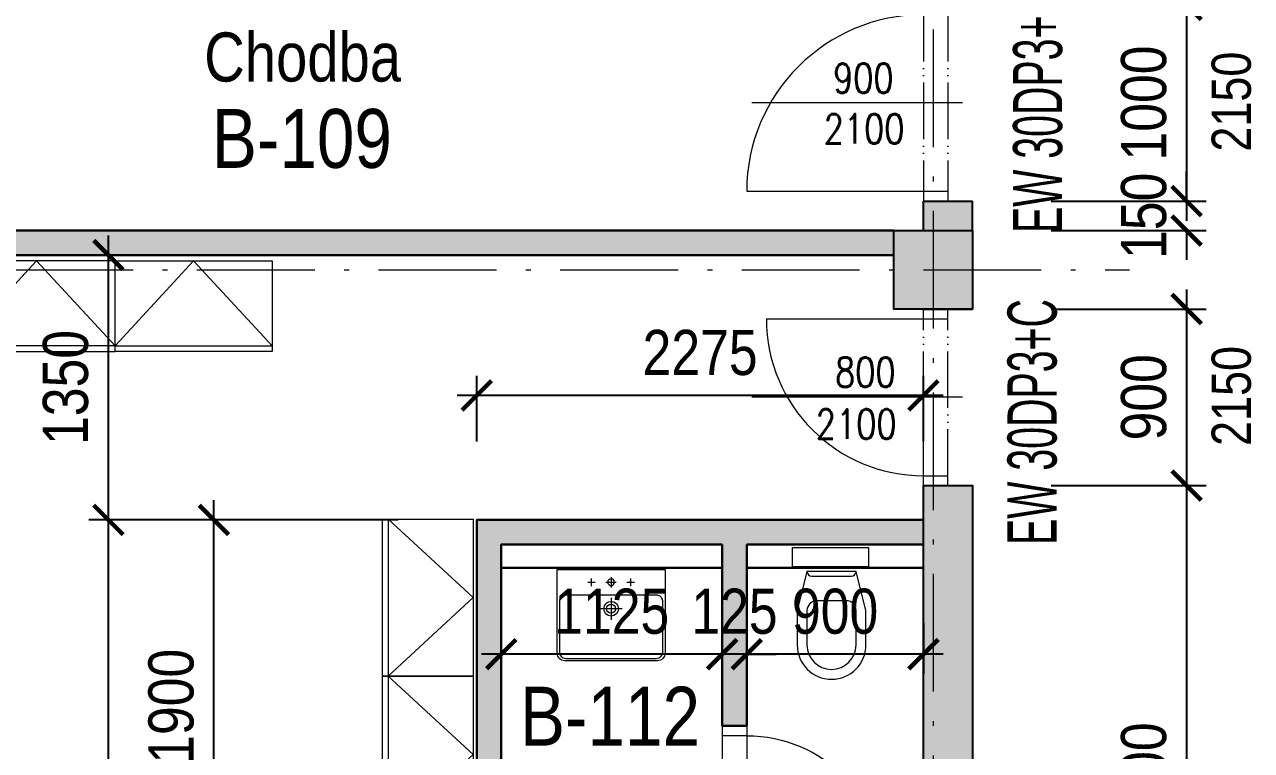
# Model space of a CAD drawing. Header units: millimetres. Extents: x 325046 to 1268204, y 1875583 to 2761998.
# Drawn here: x 713451 to 719699, y 2474443 to 2478143 of the extents above; entities that cross this region are included whole.
import ezdxf
from ezdxf.enums import TextEntityAlignment as Align

# ---------------------------------------------------------------- set-up
doc = ezdxf.new("R2010")
doc.units = ezdxf.units.MM
doc.header["$LTSCALE"] = 100
doc.header["$PDMODE"] = 65
doc.linetypes.add('ACAD_ISO05W100', pattern=[33, 24, -3, 0, -3, 0, -3])
doc.linetypes.add('ACAD_ISO10W100', pattern=[18.5, 12, -3, 0.5, -3])
for name, color, linetype, lineweight, true_color in [('DVEŘE - POPIS', 7, 'Continuous', 5, 0x008a22), ('INTERIÉR', 7, 'Continuous', 5, 0xa65930), ('otvory', 7, 'Continuous', 20, 0xb30000), ('PO - dveře a odolnosti', 7, 'Continuous', 9, 0xc51645), ('PŘÍČKY - SDK', 7, 'Continuous', 30, 0x6a1174), ('SANITA  - NOVÁ', 7, 'Continuous', 13, 0x3f3fde)]:
    doc.layers.add(name, color=color, linetype=linetype, lineweight=lineweight, true_color=true_color)
for name, color, linetype in [('kóty 100', 5, 'Continuous'), ('PŘÍČKY - ZDĚNÉ', 4, 'Continuous'), ('ČÍSLO MÍSTNOSTI', 4, 'Continuous'), ('ŽB- SLOUPY', 3, 'Continuous')]:
    doc.layers.add(name, color=color, linetype=linetype)
for name, color, linetype, lineweight in [('Objekty - osy', 5, 'ACAD_ISO10W100', 20), ('ŠRAF-YTONG', 54, 'Continuous', 9), ('ŽB - Šraf-prefa', 253, 'Continuous', 13)]:
    doc.layers.add(name, color=color, linetype=linetype, lineweight=lineweight)
doc.layers.add('POPIS MÍSTNOSTÍ', color=7, linetype='Continuous', true_color=0x072bf2)
doc.layers.add('ŠRAF - SDK', color=7, linetype='Continuous', true_color=0xfbe0ee)
doc.styles.add('ARIAL NARROW', font='ARIALN.TTF')
doc.styles.add('FSIMPLEX', font='simplex.shx')
doc.dimstyles.new('100', dxfattribs={"dimscale": 100, "dimtxt": 2.3, "dimasz": 1.5, "dimexe": 1, "dimexo": 4, "dimgap": 1, "dimtad": 1, "dimdec": 0, "dimzin": 0, "dimdsep": 46, "dimtxsty": 'ARIAL NARROW', "dimblk": 'ARCHTICK', "dimcen": 4, "dimdle": 1, "dimclrd": 256, "dimclre": 256, "dimclrt": 7, "dimadec": 0, "dimazin": 0, "dimtfac": 1, "dimtdec": 0, "dimtix": 1, "dimtofl": 0, "dimtmove": 0, "dimatfit": 2, "dimldrblk": 'OBLIQUE', "dimfxl": 1, "dimtolj": 1, "dimtzin": 0, "dimlwd": -1, "dimlwe": -1, "dimarcsym": 1})

# ---------------------------------------------------------------- blocks, each defined once
blk = doc.blocks.new('A$C32F32A5B')
at = {"layer": 'SANITA  - NOVÁ', "ltscale": 2, "transparency": 33554687}
for p, q in [((-0.001800652593374252, 0.0001091752201318741), (-0.001800652593374252, 98.2789365965873)), ((-0.001800652593374252, 98.2789365965873), (386.5865066759288, 98.2789365965873)), ((386.5865066759288, 98.2789365965873), (386.5865066759288, 0.0001091752201318741)), ((386.5865066759288, 0.0001091752201318741), (-0.001800652593374252, 0.0001091752201318741))]:
    blk.add_line(p, q, dxfattribs=at)
for points in [[(313.1177757931873, 120.7938697496429), (363.1177757931873, 320.7938697496429), (363.1177757931873, 495.7938697496429, 1), (13.11777579318732, 495.7938697496429), (13.11777579318732, 320.7938697496429), (63.11777579318732, 120.7938697496429)], [(113.1177757931873, 270.7938697496429), (263.1177757931873, 270.7938697496429, 0.41), (313.1177757931873, 320.7938697496429), (313.1177757931873, 495.7938697496429, 1), (63.11777579318732, 495.7938697496429), (63.11777579318732, 320.7938697496429, 0.41), (113.1177757931873, 270.7938697496429)], [(63.11777579318732, 120.7938697496429), (313.1177757931873, 120.7938697496429, 0.41), (288.1177757931873, 145.7938697496429), (88.11777579318732, 145.7938697496429, 0.41), (63.11777579318732, 120.7938697496429)]]:
    blk.add_lwpolyline(points, format="xyb", dxfattribs=at)
blk = doc.blocks.new('A$C2DFD14CC')
at = {"layer": 'otvory', "linetype": 'ACAD_ISO05W100', "ltscale": 0.12}
for p, q in [((75.001698322827, 0.0001610941253602505), (75.001698322827, 800.0001610941254)), ((200.0016842472833, 0.0001610941253602505), (200.0016842472833, 800.0001610941254))]:
    blk.add_line(p, q, dxfattribs=at)
at = {"layer": 'otvory'}
for p, q in [((900.0016842472833, 750.0001610941254), (75.001698322827, 750.0001610941254)), ((200.0016842472833, 50.00016109412536), (75.00169832259417, 50.00016109412536))]:
    blk.add_line(p, q, dxfattribs=at)
at = {"layer": 'otvory', "ltscale": 2, "transparency": 33554687}
blk.add_line((0.001684247283264995, 400.0001610941254), (900.0016842472833, 400.0001610941254), dxfattribs=at)
blk.add_arc((200.0016842472833, 750.0001610941254), 700, 270, 0, dxfattribs=at)
blk = doc.blocks.new('umyvadlo')
for points in [[(-100.0014756694651, -84.50130206244086), (-100.0014756694651, -64.98828123398577), (-100.0014756694651, -45.4862847110835)], [(-2.10338e-11, -38.75594617109943), (-2.10338e-11, -91.24817706075413)], [(100.001475669423, -84.50130206244086), (100.001475669423, -64.98828123398577), (100.001475669423, -45.4862847110835)], [(-80.49947914656285, -64.99930553953857), (-100.0014756694651, -64.99930553953857), (-119.497960039591, -64.99930553953857)], [(26.24887152119453, -64.99930553953857), (-26.2488715212366, -64.99930553953857)], [(119.4979600395489, -64.99930553953857), (100.001475669423, -64.99930553953857), (80.49947914652077, -64.99930553953857)], [(-2.10338e-11, -143.8175780892784), (-2.10338e-11, -256.1883245889636)], [(-56.19088540263998, -200.002951339121), (56.18537324982151, -200.002951339121)]]:
    blk.add_lwpolyline(points)
for points in [[(274.9957898617856, -2.328306e-10), (274.9957898617856, -2.328306e-10), (-275.0068141673804, -2.328306e-10), (-275.0068141673804, -2.328306e-10)], [(-275.0068141673804, -2.328306e-10), (-275.0068141673804, -2.328306e-10), (-275.0068141673804, -418.840928714967), (-275.0068141673804, -418.840928714967)], [(274.9957898617856, -418.840928714967), (274.9957898617856, -418.840928714967), (274.9957898617856, -2.328306e-10), (274.9957898617856, -2.328306e-10)], [(-275.0068141673804, -418.840928714967), (-275.0068141673804, -418.840928714967), (-274.9627169451693, -427.1367186434487), (-274.9627169451693, -427.1367186434487)], [(-274.9627169451693, -427.1367186434487), (-274.5272568758337, -436.7609373910427), (-270.6081162518135, -446.1150606525928), (-263.9108506284878, -453.0603731508566)], [(263.8998263228929, -453.0603731508566), (270.5970919462186, -446.1150606525928), (274.5162325702388, -436.7609373910427), (274.9516926395744, -427.1367186434487)], [(274.9516926395744, -427.1367186434487), (274.9516926395744, -427.1367186434487), (274.9957898617856, -418.840928714967), (274.9957898617856, -418.840928714967)], [(-263.9108506284878, -453.0603731508566), (-256.5741752830998, -460.6781682878411), (-246.2609374384558, -465.0107203700913), (-235.6941405660975, -465.0107203700913)], [(-235.6941405660975, -465.0107203700913), (-235.6941405660975, -465.0107203700913), (-0.0055121527974347, -465.0107203700913), (-0.0055121527974347, -465.0107203700913)], [(-0.0055121527974347, -465.0107203700913), (-0.0055121527974347, -465.0107203700913), (235.6776041077262, -465.0107203700913), (235.6776041077262, -465.0107203700913)], [(235.6776041077262, -465.0107203700913), (246.2499131328609, -465.0107203700913), (256.5631509775049, -460.6781682878411), (263.8998263228929, -453.0603731508566)]]:
    blk.add_open_spline(points, degree=3)
for points, knots in [([(17.50108506504814, -64.99930553953857), (17.50108506504814, -55.33650172250982), (9.668315969784107, -47.50373262724582), (-2.10338e-11, -47.50373262724582), (-9.657291664273377, -47.50373262724582), (-17.50108506509021, -55.33650172250982), (-17.50108506509021, -64.99930553953857), (-17.50108506509021, -74.66210935656731), (-9.657291664273377, -82.50039060460773), (-2.10338e-11, -82.50039060460773), (9.668315969784107, -82.50039060460773), (17.50108506504814, -74.66210935656731), (17.50108506504814, -64.99930553953857)], [0, 0, 0, 0, 1, 1, 1, 2, 2, 2, 3, 3, 3, 4, 4, 4, 4]), ([(-0.0055121527974347, -453.2918835674654), (-0.0055121527974347, -453.2918835674654), (230.98676209501, -453.2918835674654), (230.98676209501, -453.2918835674654), (248.8681857016509, -453.2918835674654), (263.2824652119361, -438.3980467656333), (263.2824652119361, -420.6434026728498), (263.2824652119361, -420.6434026728498), (263.2824652119361, -170.8161023880844), (263.2824652119361, -170.8161023880844), (263.2824652119361, -170.8161023880844), (263.2824652119361, -164.7802950979267), (263.2824652119361, -164.7802950979267), (263.2879773647125, -158.3917100300793), (262.3068141705133, -152.5157551704372), (258.9940103518971, -147.0256510051431), (256.3040797970141, -142.5663194090357), (252.5227429924039, -138.7078124655559), (248.113020771284, -135.924175313474), (243.1796440364063, -132.8042968420317), (237.7005641766649, -131.4758680229194), (231.8907551503397, -131.4262586479318), (231.8907551503397, -131.4262586479318), (231.8907551503397, -131.4207464951554), (231.8907551503397, -131.4207464951554), (231.8907551503397, -131.4207464951554), (-0.0055121527974347, -131.4207464951554), (-0.0055121527974347, -131.4207464951554), (-0.0055121527974347, -131.4207464951554), (-0.0055121527974347, -131.4207464951554), (-0.0055121527974347, -131.4207464951554), (-0.0055121527974347, -131.4207464951554), (-231.9017794559345, -131.4207464951554), (-231.9017794559345, -131.4207464951554), (-231.9017794559345, -131.4207464951554), (-231.9017794559345, -131.4262586479318), (-231.9017794559345, -131.4262586479318), (-237.7060763294834, -131.4758680229194), (-243.1906683420011, -132.8042968420317), (-248.1295572296553, -135.924175313474), (-252.5392794507751, -138.7078124655559), (-256.3095919498326, -142.5663194090357), (-259.005034657492, -147.0256510051431), (-262.3178384761082, -152.5157551704372), (-263.2990016703074, -158.3917100300793), (-263.293489517531, -164.7802950979267), (-263.293489517531, -164.7802950979267), (-263.293489517531, -170.8161023880844), (-263.293489517531, -170.8161023880844), (-263.293489517531, -170.8161023880844), (-263.293489517531, -420.6434026728498), (-263.293489517531, -420.6434026728498), (-263.293489517531, -438.3980467656333), (-248.8792100072457, -453.2918835674654), (-230.9977864006049, -453.2918835674654), (-230.9977864006049, -453.2918835674654), (-0.0055121527974347, -453.2918835674654), (-0.0055121527974347, -453.2918835674654)], [0, 0, 0, 0, 1, 1, 1, 2, 2, 2, 3, 3, 3, 4, 4, 4, 5, 5, 5, 6, 6, 6, 7, 7, 7, 8, 8, 8, 9, 9, 9, 10, 10, 10, 11, 11, 11, 12, 12, 12, 13, 13, 13, 14, 14, 14, 15, 15, 15, 16, 16, 16, 17, 17, 17, 18, 18, 18, 19, 19, 19, 19]), ([(-37.46059026843366, -200.002951339121), (-37.46059026843366, -179.3158419692928), (-20.68710936984925, -162.5423610707084), (-2.10338e-11, -162.5423610707084), (20.68710936980719, -162.5423610707084), (37.4605902683916, -179.3158419692928), (37.4605902683916, -200.002951339121), (37.4605902683916, -220.6900607089492), (20.68710936980719, -237.4580294547572), (-2.10338e-11, -237.4580294547572), (-20.68710936984925, -237.4580294547572), (-37.46059026843366, -220.6900607089492), (-37.46059026843366, -200.002951339121)], [0, 0, 0, 0, 1, 1, 1, 2, 2, 2, 3, 3, 3, 4, 4, 4, 4]), ([(-22.99670138316075, -200.002951339121), (-22.99670138316075, -187.2974391895196), (-12.69999999684603, -177.0007378032049), (-2.10338e-11, -177.0007378032049), (12.69999999680396, -177.0007378032049), (22.99670138311868, -187.2974391895196), (22.99670138311868, -200.002951339121), (22.99670138311868, -212.702951335946), (12.69999999680396, -223.0051648750371), (-2.10338e-11, -223.0051648750371), (-12.69999999684603, -223.0051648750371), (-22.99670138316075, -212.702951335946), (-22.99670138316075, -200.002951339121)], [0, 0, 0, 0, 1, 1, 1, 2, 2, 2, 3, 3, 3, 4, 4, 4, 4])]:
    blk.add_open_spline(points, degree=3, knots=knots)
blk = doc.blocks.new('A$C2DA8013F')
at = {"layer": 'otvory', "linetype": 'ACAD_ISO05W100', "ltscale": 0.12}
for p, q in [((874.6327566873806, -0.0002101962454617023), (874.6327566873806, 899.9997898037545)), ((999.6327426118369, -0.0002101962454617023), (999.6327426118369, 899.9997898037545))]:
    blk.add_line(p, q, dxfattribs=at)
at = {"layer": 'otvory'}
for p, q in [((74.6327566873806, 849.9997898046859), (999.6327426118369, 849.9997898037545)), ((874.6327566873806, 49.99978980375454), (999.6327426120697, 49.99978980375454))]:
    blk.add_line(p, q, dxfattribs=at)
at = {"layer": 'otvory', "ltscale": 2, "transparency": 33554687}
blk.add_line((1073.652144049047, 449.9901728676632), (0.001053061088896357, 449.9901728681289), dxfattribs=at)
blk.add_arc((874.6327566873806, 849.9997898037545), 800, 180, 270, dxfattribs=at)
blk = doc.blocks.new('A$C2EF056AC')
at = {"layer": 'otvory', "linetype": 'ACAD_ISO05W100', "ltscale": 0.12}
for p, q in [((900.0003540553153, 999.9997896859422), (900.0003540553153, -0.0002103140577673912)), ((1025.000339979772, 999.9997896859422), (1025.000339979772, -0.0002103140577673912))]:
    blk.add_line(p, q, dxfattribs=at)
at = {"layer": 'otvory'}
for p, q in [((900.0003540553153, 949.9997896859422), (1025.000339980004, 949.9997896859422)), ((0.0003540553152561188, 49.99978968594223), (1025.000339979772, 49.99978968594223))]:
    blk.add_line(p, q, dxfattribs=at)
at = {"layer": 'otvory', "ltscale": 2, "transparency": 33554687}
blk.add_line((1099.019741417025, 500.0094066220336), (25.3686504290672, 500.0094066215679), dxfattribs=at)
blk.add_arc((900.0003540553153, 49.99978968594223), 900, 90, 180, dxfattribs=at)
blk = doc.blocks.new('_ARCHTICK')
at = {"color": 0, "linetype": 'ByBlock', "const_width": 0.15}
blk.add_lwpolyline([(-0.5, -0.5), (0.5, 0.5)], dxfattribs=at)
blk = doc.blocks.new('*D584')
at = {"layer": 'Defpoints', "color": 0, "ltscale": 100, "transparency": 16777216}
for p in [(718278.6602208356, 2478242.724706928), (718278.6602208464, 2477242.724706928), (719369.0436196662, 2477242.724706928)]:
    blk.add_point(p, dxfattribs=at)
at = {"layer": 'kóty 100', "ltscale": 100, "transparency": 16777216}
for p, q in [((719369.0436196662, 2478342.724706928), (719369.0436196662, 2477142.724706928)), ((718678.6602208356, 2478242.724706928), (719469.0436196662, 2478242.724706928)), ((718678.6602208464, 2477242.724706928), (719469.0436196662, 2477242.724706928))]:
    blk.add_line(p, q, dxfattribs=at)
at = {"layer": 'kóty 100', "ltscale": 100, "transparency": 16777216, "xscale": 150, "yscale": 150, "zscale": 150}
for p, rotation in [((719369.0436196662, 2478242.724706928), 90), ((719369.0436196662, 2477242.724706928), 270)]:
    blk.add_blockref('_ARCHTICK', p, dxfattribs=dict(at, rotation=rotation))
at = {"layer": 'kóty 100', "color": 7, "ltscale": 100, "transparency": 16777216, "insert": (719151.6118324898, 2477742.724706928), "char_height": 230, "attachment_point": 5, "rotation": 90, "style": 'ARIAL NARROW'}
blk.add_mtext('\\A1;1000', dxfattribs=at)
blk = doc.blocks.new('_Oblique')
at = {"color": 0, "lineweight": -2}
blk.add_line((-0.5, -0.5), (0.5, 0.5), dxfattribs=at)
blk = doc.blocks.new('*D585')
at = {"layer": 'Defpoints', "color": 0, "ltscale": 100, "transparency": 16777216}
for p in [(718278.6602208464, 2477242.724706928), (718278.6602208464, 2477092.724706928), (719369.0436196662, 2477092.724706928)]:
    blk.add_point(p, dxfattribs=at)
at = {"layer": 'kóty 100', "ltscale": 100, "transparency": 16777216}
for p, q in [((719369.0436196662, 2477242.724706928), (719369.0436196662, 2477392.724706928)), ((718678.6602208464, 2477242.724706928), (719469.0436196662, 2477242.724706928)), ((718678.6602208464, 2477092.724706928), (719469.0436196662, 2477092.724706928)), ((719369.0436196662, 2477092.724706928), (719369.0436196662, 2476942.724706928))]:
    blk.add_line(p, q, dxfattribs=at)
at = {"layer": 'kóty 100', "ltscale": 100, "transparency": 16777216, "xscale": 150, "yscale": 150, "zscale": 150}
for p, rotation in [((719369.0436196662, 2477242.724706928), 270), ((719369.0436196662, 2477092.724706928), 90)]:
    blk.add_blockref('_ARCHTICK', p, dxfattribs=dict(at, rotation=rotation))
at = {"layer": 'kóty 100', "color": 7, "ltscale": 100, "transparency": 16777216, "insert": (719151.6118324898, 2477167.724706928), "char_height": 230, "attachment_point": 5, "rotation": 90, "style": 'ARIAL NARROW'}
blk.add_mtext('\\A1;150', dxfattribs=at)
blk = doc.blocks.new('*D586')
at = {"layer": 'Defpoints', "color": 0, "ltscale": 100, "transparency": 16777216}
for p in [(718278.6602207308, 2476692.724706928), (718278.6602207617, 2475792.724706928), (719369.0436196662, 2475792.724706928)]:
    blk.add_point(p, dxfattribs=at)
at = {"layer": 'kóty 100', "ltscale": 100, "transparency": 16777216}
for p, q in [((719369.0436196662, 2476792.724706928), (719369.0436196662, 2475692.724706928)), ((718678.6602207308, 2476692.724706928), (719469.0436196662, 2476692.724706928)), ((718678.6602207617, 2475792.724706928), (719469.0436196662, 2475792.724706928))]:
    blk.add_line(p, q, dxfattribs=at)
at = {"layer": 'kóty 100', "ltscale": 100, "transparency": 16777216, "xscale": 150, "yscale": 150, "zscale": 150}
for p, rotation in [((719369.0436196662, 2476692.724706928), 90), ((719369.0436196662, 2475792.724706928), 270)]:
    blk.add_blockref('_ARCHTICK', p, dxfattribs=dict(at, rotation=rotation))
at = {"layer": 'kóty 100', "color": 7, "ltscale": 100, "transparency": 16777216, "insert": (719151.6118324898, 2476242.724706928), "char_height": 230, "attachment_point": 5, "rotation": 90, "style": 'ARIAL NARROW'}
blk.add_mtext('\\A1;900', dxfattribs=at)
blk = doc.blocks.new('*D587')
at = {"layer": 'Defpoints', "color": 0, "ltscale": 100, "transparency": 16777216}
for p in [(718278.6602207617, 2475792.724706928), (718198.6602213827, 2472792.724759825), (719369.0436190452, 2472792.724759825)]:
    blk.add_point(p, dxfattribs=at)
at = {"layer": 'kóty 100', "ltscale": 100, "transparency": 16777216}
for p, q in [((719369.0436190452, 2475892.724706928), (719369.0436190452, 2472692.724759825)), ((718678.6602207617, 2475792.724706928), (719469.0436190452, 2475792.724706928)), ((718598.6602213827, 2472792.724759825), (719469.0436190452, 2472792.724759825))]:
    blk.add_line(p, q, dxfattribs=at)
at = {"layer": 'kóty 100', "ltscale": 100, "transparency": 16777216, "xscale": 150, "yscale": 150, "zscale": 150}
for p, rotation in [((719369.0436190452, 2475792.724706928), 90), ((719369.0436190452, 2472792.724759825), 270)]:
    blk.add_blockref('_ARCHTICK', p, dxfattribs=dict(at, rotation=rotation))
at = {"layer": 'kóty 100', "color": 7, "ltscale": 100, "transparency": 16777216, "insert": (719151.6118318688, 2474292.724733376), "char_height": 230, "attachment_point": 5, "rotation": 90, "style": 'ARIAL NARROW'}
blk.add_mtext('\\A1;3000', dxfattribs=at)
blk = doc.blocks.new('*D601')
at = {"layer": 'Defpoints', "color": 0, "ltscale": 100, "transparency": 16777216}
for p in [(713877.7634677794, 2475617.72470694), (714941.7551836295, 2475617.72470694), (714941.7551835976, 2470692.724706894)]:
    blk.add_point(p, dxfattribs=at)
at = {"layer": 'kóty 100', "ltscale": 100, "transparency": 16777216}
for p, q in [((713877.7634677794, 2470592.724706894), (713877.7634677794, 2475717.72470694)), ((714541.7551836295, 2475617.72470694), (713777.7634677794, 2475617.72470694)), ((714541.7551835976, 2470692.724706894), (713777.7634677794, 2470692.724706894))]:
    blk.add_line(p, q, dxfattribs=at)
at = {"layer": 'kóty 100', "ltscale": 100, "transparency": 16777216, "xscale": 150, "yscale": 150, "zscale": 150}
for p, rotation in [((713877.7634677794, 2475617.72470694), 90), ((713877.7634677794, 2470692.724706894), 270)]:
    blk.add_blockref('_ARCHTICK', p, dxfattribs=dict(at, rotation=rotation))
at = {"layer": 'kóty 100', "color": 7, "ltscale": 100, "transparency": 16777216, "insert": (713660.331680603, 2473155.224706917), "char_height": 230, "attachment_point": 5, "rotation": 90, "style": 'ARIAL NARROW'}
blk.add_mtext('\\A1;4925', dxfattribs=at)
blk = doc.blocks.new('*D602')
at = {"layer": 'Defpoints', "color": 0, "ltscale": 100, "transparency": 16777216}
for p in [(713877.7634677794, 2476967.724706928), (713877.7634677794, 2476967.724706928), (714941.7551836295, 2475617.72470694)]:
    blk.add_point(p, dxfattribs=at)
at = {"layer": 'kóty 100', "ltscale": 100, "transparency": 16777216}
for p, q in [((713877.7634677794, 2475517.72470694), (713877.7634677794, 2477067.724706928)), ((713477.7634677794, 2476967.724706928), (713777.7634677794, 2476967.724706928)), ((714541.7551836295, 2475617.72470694), (713777.7634677794, 2475617.72470694))]:
    blk.add_line(p, q, dxfattribs=at)
at = {"layer": 'kóty 100', "ltscale": 100, "transparency": 16777216, "xscale": 150, "yscale": 150, "zscale": 150}
for p, rotation in [((713877.7634677794, 2476967.724706928), 90), ((713877.7634677794, 2475617.72470694), 270)]:
    blk.add_blockref('_ARCHTICK', p, dxfattribs=dict(at, rotation=rotation))
at = {"layer": 'kóty 100', "color": 7, "ltscale": 100, "transparency": 16777216, "insert": (713660.331680603, 2476292.724706934), "char_height": 230, "attachment_point": 5, "rotation": 90, "style": 'ARIAL NARROW'}
blk.add_mtext('\\A1;1350', dxfattribs=at)
blk = doc.blocks.new('*D605')
at = {"layer": 'Defpoints', "color": 0, "ltscale": 100, "transparency": 16777216}
for p in [(714415.2691938523, 2475617.72470694), (715753.660220823, 2475617.72470694), (715119.4890552164, 2473717.724707065)]:
    blk.add_point(p, dxfattribs=at)
at = {"layer": 'kóty 100', "ltscale": 100, "transparency": 16777216}
for p, q in [((714415.2691938523, 2473617.724707065), (714415.2691938523, 2475717.72470694)), ((715353.660220823, 2475617.72470694), (714315.2691938523, 2475617.72470694)), ((714719.4890552164, 2473717.724707065), (714315.2691938523, 2473717.724707065))]:
    blk.add_line(p, q, dxfattribs=at)
at = {"layer": 'kóty 100', "ltscale": 100, "transparency": 16777216, "xscale": 150, "yscale": 150, "zscale": 150}
for p, rotation in [((714415.2691938523, 2475617.72470694), 90), ((714415.2691938523, 2473717.724707065), 270)]:
    blk.add_blockref('_ARCHTICK', p, dxfattribs=dict(at, rotation=rotation))
at = {"layer": 'kóty 100', "color": 7, "ltscale": 100, "transparency": 16777216, "insert": (714197.8374066759, 2474667.724707003), "char_height": 230, "attachment_point": 5, "rotation": 90, "style": 'ARIAL NARROW'}
blk.add_mtext('\\A1;1900', dxfattribs=at)
blk = doc.blocks.new('*D734')
at = {"layer": 'Defpoints', "color": 0, "ltscale": 100, "transparency": 16777216}
for p in [(717128.6602208752, 2475492.724706928), (718028.6602207702, 2475492.724706928), (717128.6602208752, 2474933.440208607)]:
    blk.add_point(p, dxfattribs=at)
at = {"layer": 'kóty 100', "ltscale": 100, "transparency": 16777216}
for p, q in [((717128.6602208752, 2475092.724706928), (717128.6602208752, 2474833.440208607)), ((718028.6602207702, 2475092.724706928), (718028.6602207702, 2474833.440208607)), ((718128.6602207702, 2474933.440208607), (717028.6602208752, 2474933.440208607))]:
    blk.add_line(p, q, dxfattribs=at)
at = {"layer": 'kóty 100', "ltscale": 100, "transparency": 16777216, "xscale": 150, "yscale": 150, "zscale": 150, "rotation": 180}
blk.add_blockref('_ARCHTICK', (717128.6602208752, 2474933.440208607), dxfattribs=at)
at = {"layer": 'kóty 100', "ltscale": 100, "transparency": 16777216, "xscale": 150, "yscale": 150, "zscale": 150}
blk.add_blockref('_ARCHTICK', (718028.6602207702, 2474933.440208607), dxfattribs=at)
at = {"layer": 'kóty 100', "color": 7, "ltscale": 100, "transparency": 16777216, "insert": (717578.6602208227, 2475150.871995783), "char_height": 230, "attachment_point": 5, "style": 'ARIAL NARROW'}
blk.add_mtext('\\A1;900', dxfattribs=at)
blk = doc.blocks.new('*D735')
at = {"layer": 'Defpoints', "color": 0, "ltscale": 100, "transparency": 16777216}
for p in [(717003.6602737085, 2475492.724706929), (717128.6602208761, 2475492.724706928), (717003.6602737085, 2474933.440208607)]:
    blk.add_point(p, dxfattribs=at)
at = {"layer": 'kóty 100', "ltscale": 100, "transparency": 16777216}
for p, q in [((717003.6602737085, 2475092.724706929), (717003.6602737085, 2474833.440208607)), ((717128.6602208761, 2475092.724706928), (717128.6602208761, 2474833.440208607)), ((717003.6602737085, 2474933.440208607), (716853.6602737085, 2474933.440208607)), ((717128.6602208761, 2474933.440208607), (717278.6602208761, 2474933.440208607))]:
    blk.add_line(p, q, dxfattribs=at)
at = {"layer": 'kóty 100', "ltscale": 100, "transparency": 16777216, "xscale": 150, "yscale": 150, "zscale": 150}
blk.add_blockref('_ARCHTICK', (717003.6602737085, 2474933.440208607), dxfattribs=at)
at = {"layer": 'kóty 100', "ltscale": 100, "transparency": 16777216, "xscale": 150, "yscale": 150, "zscale": 150, "rotation": 180}
blk.add_blockref('_ARCHTICK', (717128.6602208761, 2474933.440208607), dxfattribs=at)
at = {"layer": 'kóty 100', "color": 7, "ltscale": 100, "transparency": 16777216, "insert": (717066.1602472924, 2475150.871995783), "char_height": 230, "attachment_point": 5, "style": 'ARIAL NARROW'}
blk.add_mtext('\\A1;125', dxfattribs=at)
blk = doc.blocks.new('*D736')
at = {"layer": 'Defpoints', "color": 0, "ltscale": 100, "transparency": 16777216}
for p in [(715878.6602208215, 2475492.72470706), (717003.6602737085, 2475492.724706929), (715878.6602208215, 2474933.440208607)]:
    blk.add_point(p, dxfattribs=at)
at = {"layer": 'kóty 100', "ltscale": 100, "transparency": 16777216}
for p, q in [((715878.6602208215, 2475092.72470706), (715878.6602208215, 2474833.440208607)), ((717003.6602737085, 2475092.724706929), (717003.6602737085, 2474833.440208607)), ((717103.6602737085, 2474933.440208607), (715778.6602208215, 2474933.440208607))]:
    blk.add_line(p, q, dxfattribs=at)
at = {"layer": 'kóty 100', "ltscale": 100, "transparency": 16777216, "xscale": 150, "yscale": 150, "zscale": 150, "rotation": 180}
blk.add_blockref('_ARCHTICK', (715878.6602208215, 2474933.440208607), dxfattribs=at)
at = {"layer": 'kóty 100', "ltscale": 100, "transparency": 16777216, "xscale": 150, "yscale": 150, "zscale": 150}
blk.add_blockref('_ARCHTICK', (717003.6602737085, 2474933.440208607), dxfattribs=at)
at = {"layer": 'kóty 100', "color": 7, "ltscale": 100, "transparency": 16777216, "insert": (716441.160247265, 2475150.871995783), "char_height": 230, "attachment_point": 5, "style": 'ARIAL NARROW'}
blk.add_mtext('\\A1;1125', dxfattribs=at)
blk = doc.blocks.new('*D742')
at = {"layer": 'Defpoints', "color": 0, "ltscale": 100, "transparency": 16777216}
for p in [(715753.660220823, 2476252.202147282), (715753.660220823, 2475617.72470694), (718028.6602207667, 2475617.724706918)]:
    blk.add_point(p, dxfattribs=at)
at = {"layer": 'kóty 100', "ltscale": 100, "transparency": 16777216}
for p, q in [((715753.660220823, 2476017.72470694), (715753.660220823, 2476352.202147282)), ((718028.6602207667, 2476017.724706918), (718028.6602207667, 2476352.202147282)), ((718128.6602207667, 2476252.202147282), (715653.660220823, 2476252.202147282))]:
    blk.add_line(p, q, dxfattribs=at)
at = {"layer": 'kóty 100', "ltscale": 100, "transparency": 16777216, "xscale": 150, "yscale": 150, "zscale": 150, "rotation": 180}
blk.add_blockref('_ARCHTICK', (715753.660220823, 2476252.202147282), dxfattribs=at)
at = {"layer": 'kóty 100', "ltscale": 100, "transparency": 16777216, "xscale": 150, "yscale": 150, "zscale": 150}
blk.add_blockref('_ARCHTICK', (718028.6602207667, 2476252.202147282), dxfattribs=at)
at = {"layer": 'kóty 100', "color": 7, "ltscale": 100, "transparency": 16777216, "insert": (716891.1602207948, 2476469.633934458), "char_height": 230, "attachment_point": 5, "style": 'ARIAL NARROW'}
blk.add_mtext('\\A1;2275', dxfattribs=at)

msp = doc.modelspace()

# ---------------------------------------------------------------- hatches: boundary and pattern name
at = {"layer": 'ŠRAF - SDK', "ltscale": 100}
h = msp.add_hatch(color=256, dxfattribs=at)
h.dxf.hatch_style = 1
h.paths.add_polyline_path([(710078.6602206588, 2476967.724706894), (711878.6602207806, 2476967.724706928), (711878.6602207806, 2477092.724706928), (710078.6602065809, 2477092.724706896), (710078.6602065808, 2477242.724706896), (709953.6602206563, 2477242.724706896), (709953.6602207781, 2470817.724706894), (709753.6599296827, 2470817.724706894), (709753.659929683, 2470542.724706894), (709778.659929683, 2470542.724706894), (709778.6599296828, 2470692.724706894), (710078.6602207806, 2470692.724706894)])
h.paths.add_polyline_path([(712278.6602207806, 2477092.724706928), (712278.6602207806, 2476967.724706928), (717878.6602207308, 2476967.724706928), (717878.6602207308, 2477092.724706928)])
h.paths.add_polyline_path([(717003.6602737085, 2475492.724706929), (717003.6602737088, 2474567.72470674), (717128.6602209338, 2474567.724707276), (717128.6602209371, 2474617.72470699), (717128.6602208766, 2475492.724707048), (717828.6602208416, 2475492.724707048), (718028.6602207702, 2475492.724706928), (718028.6602207667, 2475617.724706918), (715753.660220823, 2475617.72470694), (715753.6602211774, 2472792.724759825), (715878.6602211774, 2472792.724759825), (715878.6602208215, 2473592.724759839), (716028.6602210116, 2473592.72475983), (716028.6602204761, 2473717.724707055), (715878.6602208215, 2473717.724707065), (715878.6602208215, 2475492.72470706)])
h.paths.add_polyline_path([(718028.6602208241, 2473592.724706933), (718028.6602208206, 2473717.72470694), (717128.6602208766, 2473717.724706991), (717128.6602208798, 2473767.724707532), (717003.6602737086, 2473767.724706764), (717003.6602737088, 2473717.724706915), (716828.66022022, 2473717.724707001), (716828.6602209879, 2473592.724707001)])
h.paths.add_polyline_path([(715753.6602207911, 2470542.724707889), (715803.6602207911, 2470542.724707889), (715803.6602207911, 2470692.724707889), (715878.6602207911, 2470692.724707889), (715878.6602202553, 2471892.724759825), (715753.6602202553, 2471892.724759825)])
at = {"layer": 'ŠRAF-YTONG', "ltscale": 100, "true_color": 0x919191}
h = msp.add_hatch(color=252, dxfattribs=at)
h.dxf.hatch_style = 1
h.paths.add_polyline_path([(718028.6602208464, 2471142.724706894), (718278.6602208464, 2471142.724706894), (718278.6602208465, 2471892.724759825), (718028.6602208465, 2471892.724759825)])
h.paths.add_polyline_path([(718028.6602208468, 2472792.724759825), (718278.6602208468, 2472792.724759825), (718278.6602207617, 2475792.724706928), (718028.6602207617, 2475792.724706928)])
h.paths.add_polyline_path([(718028.6602208287, 2477242.724706928), (718028.6602208287, 2477092.724706928), (718278.6602208464, 2477092.724706928), (718278.6602208464, 2477242.724706928)])
h.paths.add_polyline_path([(718028.6602208356, 2478242.724706928), (718278.6602208356, 2478242.724706928), (718278.6602208541, 2482692.724706928), (718028.6602208532, 2482692.724706928)])
h.paths.add_polyline_path([(718028.6602208387, 2483092.724706928), (718278.6602208557, 2483092.724706928), (718278.6602208616, 2484492.724706894), (718028.6602208456, 2484492.724706894)])
h.paths.add_polyline_path([(718028.6602208458, 2485392.724706894), (718278.6602208458, 2485392.724706894), (718278.6602207308, 2488692.724706928), (718028.6602208222, 2488692.724706928)])
h.paths.add_polyline_path([(717878.6602207308, 2488842.724706928), (717878.6602207308, 2489092.724706928), (715578.6602207806, 2489092.724706928), (715578.6602207806, 2488842.724706928)])
h.paths.add_polyline_path([(712278.6602207806, 2489092.724706928), (712278.6602207806, 2488842.724706928), (714578.6602207806, 2488842.724706928), (714578.6602207806, 2489092.724706928)])
h.paths.add_polyline_path([(711728.6602207806, 2489092.724706928), (711728.6602207806, 2488842.724706928), (711878.6602207806, 2488842.724706928), (711878.6602207806, 2489092.724706928)])
h.paths.add_polyline_path([(707453.6602207806, 2489092.724706923), (707453.6602207806, 2488842.724706923), (710828.6602207806, 2488842.724706926), (710828.6602207806, 2489092.724706926)])
h.paths.add_polyline_path([(706553.6602207806, 2489092.724706922), (706403.6602207655, 2489092.724706922), (706403.6602207655, 2488842.724706922), (706553.6602207806, 2488842.724706922)])
at = {"layer": 'ŽB - Šraf-prefa'}
h = msp.add_hatch(color=256, dxfattribs=at)
h.dxf.hatch_style = 1
h.paths.add_polyline_path([(718278.6602207308, 2476692.724706928), (717878.6602207308, 2476692.724706928), (717878.6602207308, 2477092.724706928), (718278.6602207308, 2477092.724706928)])

# ---------------------------------------------------------------- linework, layer by layer
at = {"layer": 'INTERIÉR'}
for points in [[(713911.8943061098, 2476475.680211464), (713911.8943061098, 2476937.770435362), (713111.9464177378, 2476937.770435362), (713111.9464177378, 2476475.680211464)], [(713911.8943061098, 2476475.680211464), (713911.8943061098, 2476937.770435362), (714711.8421944818, 2476937.770435362), (714711.8421944818, 2476475.680211464)], [(715272.8576985425, 2475622.041084601), (715734.9479224402, 2475622.041084601), (715734.9479224402, 2474822.093196229), (715272.8576985425, 2474822.093196229)], [(715272.8576985425, 2474822.093196229), (715734.9479224402, 2474822.093196229), (715734.9479224402, 2474022.145307857), (715272.8576985425, 2474022.145307857)]]:
    msp.add_lwpolyline(points, close=True, dxfattribs=at)
for points in [[(713911.8976896545, 2476505.680211274), (713111.9464177378, 2476505.770433629), (713511.9464152381, 2476937.725322451), (713911.8976896545, 2476505.680211274)], [(713911.890922565, 2476505.680211274), (714711.8421944818, 2476505.770433629), (714311.8421969814, 2476937.725322451), (713911.890922565, 2476505.680211274)], [(715302.8576983521, 2475622.044468146), (715302.9479207075, 2474822.093196229), (715734.9028095296, 2475222.093193729), (715302.8576983521, 2475622.044468146)], [(715302.8576983521, 2474822.096579774), (715302.9479207075, 2474022.145307857), (715734.9028095296, 2474422.145305357), (715302.8576983521, 2474822.096579774)]]:
    msp.add_lwpolyline(points, dxfattribs=at)
at = {"layer": 'Objekty - osy', "ltscale": 0.5}
for points in [[(718078.6602207657, 2591892.724706922), (718078.6602207974, 2469892.724706922)], [(705078.6602207974, 2476892.724706922), (719078.660220773, 2476892.724706922)]]:
    msp.add_lwpolyline(points, dxfattribs=at)
at = {"layer": 'PŘÍČKY - SDK'}
for p, q in [((717878.6602207308, 2477092.724706928), (712278.6602207806, 2477092.724706928)), ((717878.6602207308, 2476967.724706928), (712278.6602207806, 2476967.724706928)), ((717003.6602737085, 2475492.724706929), (717003.6602737088, 2474567.72470674)), ((717828.6602208416, 2475492.724707048), (717128.6602208766, 2475492.724707048)), ((718028.6602208761, 2475492.724706928), (717128.6602208761, 2475492.724706928)), ((717128.6602208766, 2475492.724706928), (717128.6602208766, 2474567.724707276)), ((717003.6602737085, 2475372.724706928), (715878.6602208215, 2475372.724706928)), ((718028.6602208761, 2475372.724706928), (717128.6602208761, 2475372.724706928)), ((717003.6602737119, 2474617.724706455), (717003.6602737086, 2474567.72470674)), ((717128.6602209371, 2474617.72470699), (717128.6602209338, 2474567.724707276)), ((717128.6602209338, 2474567.724707276), (717003.6602737086, 2474567.72470674))]:
    msp.add_line(p, q, dxfattribs=at)
for points in [[(718028.6602207671, 2475617.724706918), (715753.660220823, 2475617.72470694), (715753.6602211774, 2472792.724759825)], [(717003.6602737085, 2475492.724706929), (715878.6602208215, 2475492.72470706), (715878.6602208215, 2473717.724707065), (716028.6602204761, 2473717.724707055)]]:
    msp.add_lwpolyline(points, dxfattribs=at)
at = {"layer": 'PŘÍČKY - ZDĚNÉ'}
for p, q in [((718028.6602208287, 2477092.724706928), (718028.6602208287, 2477242.724706928)), ((718278.6602208464, 2477092.724706928), (718278.6602208464, 2477242.724706928))]:
    msp.add_line(p, q, dxfattribs=at)
for points in [[(718028.6602208464, 2477242.724706928), (718278.6602208464, 2477242.724706928)], [(718028.6602207418, 2476692.724706928), (718278.6602207308, 2476692.724706928), (718278.6602207308, 2476692.724706928)], [(718028.6602208468, 2472792.724759825), (718028.6602207617, 2475792.724706928), (718278.6602207617, 2475792.724706928), (718278.6602208468, 2472792.724759825)]]:
    msp.add_lwpolyline(points, dxfattribs=at)
at = {"layer": 'ŽB- SLOUPY'}
msp.add_lwpolyline([(718278.6602207308, 2476692.724706928), (717878.6602207308, 2476692.724706928), (717878.6602207308, 2477092.724706928), (718278.6602207308, 2477092.724706928)], close=True, dxfattribs=at)

# ---------------------------------------------------------------- block references
at = {"layer": 'otvory', "ltscale": 100}
msp.add_blockref('A$C2EF056AC', (717128.6598667911, 2477242.724917242), dxfattribs=at)
at = {"layer": 'otvory'}
msp.add_blockref('A$C2DA8013F', (717154.0274640544, 2475792.724917124), dxfattribs=at)
at = {"layer": 'otvory', "xscale": -1, "rotation": 180}
msp.add_blockref('A$C2DFD14CC', (716928.6585374621, 2474567.724868285), dxfattribs=at)
at = {"layer": 'SANITA  - NOVÁ', "rotation": 180}
msp.add_blockref('A$C32F32A5B', (717748.7489794919, 2475476.393134682), dxfattribs=at)
at = {"layer": 'SANITA  - NOVÁ', "xscale": -1, "rotation": 0.0002033585638283597}
msp.add_blockref('umyvadlo', (716438.1138292578, 2475365.096848149), dxfattribs=at)

# ---------------------------------------------------------------- texts
at = {"layer": 'DVEŘE - POPIS', "style": 'FSIMPLEX', "width": 0.8}
for s, p in [('900', (717568.4328601876, 2477794.121841509)), ('2100', (717520.6927184582, 2477535.883033364)), ('800', (717578.2903977116, 2476295.276200995)), ('2100', (717480.5502560626, 2476031.360739282))]:
    msp.add_text(s, height=150, dxfattribs=at).set_placement(p)
at = {"layer": 'kóty 100', "color": 7, "ltscale": 100, "style": 'ARIAL NARROW'}
for p in [(719696.4989497592, 2477494.842560591), (719696.4989497592, 2475994.63776161)]:
    msp.add_text('2150', height=200, rotation=90, dxfattribs=at).set_placement(p)
at = {"layer": 'PO - dveře a odolnosti', "char_height": 250, "width": 3980.886682947151, "attachment_point": 1, "rotation": 89.99999999999993, "style": 'ARIAL NARROW'}
for insert in [(718485.1319605727, 2477080.002827276, 3.824520676984866e-06), (718456.8239051579, 2475490.073614916, 3.824520676984866e-06)]:
    msp.add_mtext('\\A1;{\\W0.7;EW 30DP3+C}', dxfattribs=dict(at, insert=insert))
at = {"layer": 'POPIS MÍSTNOSTÍ', "style": 'ARIAL NARROW'}
msp.add_text('Chodba', height=250, rotation=359.9999999999999, dxfattribs=at).set_placement((714866.9661594147, 2477852.237742483), align=Align.CENTER)
at = {"layer": 'ČÍSLO MÍSTNOSTI', "style": 'ARIAL NARROW'}
for s, p in [('B-109', (714404.9263691795, 2477412.160734216)), ('B-112', (715973.9855510904, 2474467.349793708))]:
    msp.add_text(s, height=300, dxfattribs=at).set_placement(p)

# ---------------------------------------------------------------- dimensions: what is measured, and where the dimension line sits
at = {"layer": 'kóty 100', "ltscale": 100}
for base, p1, p2, picture, middle in [((719369.0436196662, 2477242.724706928), (718278.6602208356, 2478242.724706928), (718278.6602208464, 2477242.724706928), '*D584', (719151.6118324898, 2477742.724706928)), ((719369.0436196662, 2477092.724706928), (718278.6602208464, 2477242.724706928), (718278.6602208464, 2477092.724706928), '*D585', (719151.6118324898, 2477167.724706928)), ((713877.7634677794, 2476967.724706928), (714941.7551836295, 2475617.72470694), (713877.7634677794, 2476967.724706928), '*D602', (713660.331680603, 2476292.724706934)), ((719369.0436196662, 2475792.724706928), (718278.6602207308, 2476692.724706928), (718278.6602207617, 2475792.724706928), '*D586', (719151.6118324898, 2476242.724706928)), ((719369.0436190452, 2472792.724759825), (718278.6602207617, 2475792.724706928), (718198.6602213827, 2472792.724759825), '*D587', (719151.6118318688, 2474292.724733376)), ((714415.2691938523, 2475617.72470694), (715119.4890552164, 2473717.724707065), (715753.660220823, 2475617.72470694), '*D605', (714197.8374066759, 2474667.724707003))]:
    dim = msp.add_linear_dim(base=base, p1=p1, p2=p2, angle=90, dimstyle='100', override={"dimtmove": 1}, dxfattribs=at)
    dim.commit()
    dim.dimension.update_dxf_attribs({"geometry": picture, "text_midpoint": middle})
for base, p1, p2, picture, middle in [((715753.660220823, 2476252.202147282), (718028.6602207667, 2475617.724706918), (715753.660220823, 2475617.72470694), '*D742', (716891.1602207948, 2476469.633934458)), ((717128.6602208752, 2474933.440208607), (718028.6602207702, 2475492.724706928), (717128.6602208752, 2475492.724706928), '*D734', (717578.6602208227, 2475150.871995783))]:
    dim = msp.add_linear_dim(base=base, p1=p1, p2=p2, dimstyle='100', dxfattribs=at)
    dim.commit()
    dim.dimension.update_dxf_attribs({"geometry": picture, "text_midpoint": middle})
dim = msp.add_linear_dim(base=(713877.7634677794, 2475617.72470694), p1=(714941.7551835976, 2470692.724706894), p2=(714941.7551836295, 2475617.72470694), angle=90, dimstyle='100', dxfattribs=at)
dim.commit()
dim.dimension.update_dxf_attribs({"geometry": '*D601', "text_midpoint": (713660.331680603, 2473155.224706917)})
for base, p1, p2, picture, middle in [((715878.6602208215, 2474933.440208607), (717003.6602737085, 2475492.724706929), (715878.6602208215, 2475492.72470706), '*D736', (716441.160247265, 2475150.871995783)), ((717003.6602737085, 2474933.440208607), (717128.6602208761, 2475492.724706928), (717003.6602737085, 2475492.724706929), '*D735', (717066.1602472924, 2475150.871995783))]:
    dim = msp.add_linear_dim(base=base, p1=p1, p2=p2, dimstyle='100', override={"dimtmove": 1}, dxfattribs=at)
    dim.commit()
    dim.dimension.update_dxf_attribs({"geometry": picture, "text_midpoint": middle})

doc.saveas('drawing.dxf')
